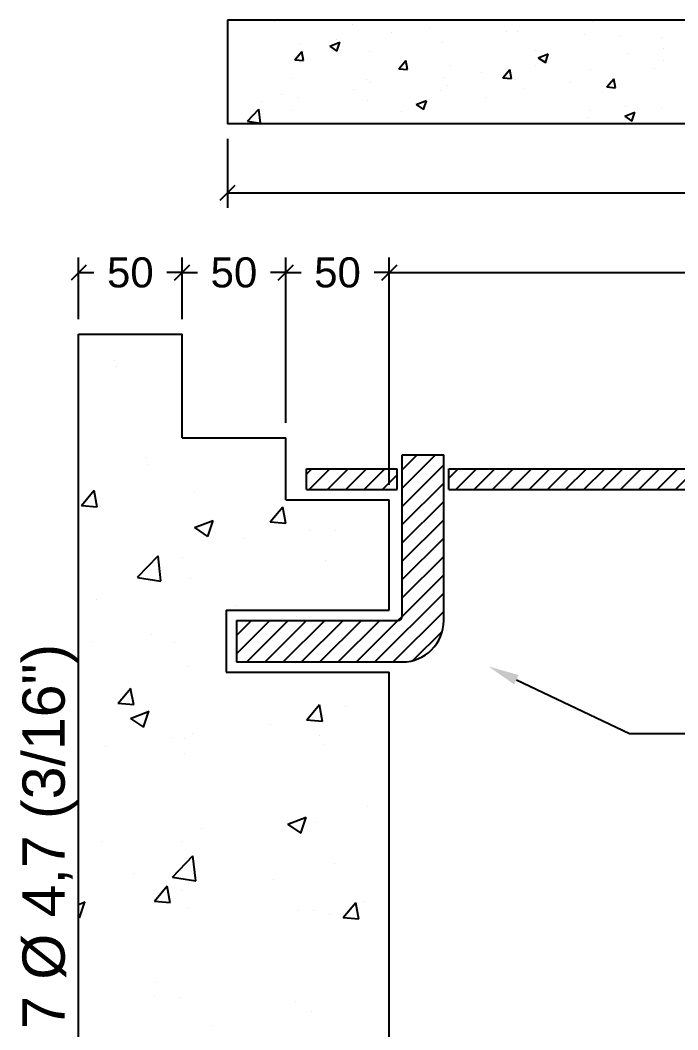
# Model space of a CAD drawing. Header units: inches. Extents: x -8.7 to 57.3, y -9.2 to 26.4.
# Drawn here: x 34.254 to 34.691, y -7.072 to -6.4 of the extents above; entities that cross this region are included whole.
import ezdxf
from ezdxf.enums import TextEntityAlignment as Align

# ---------------------------------------------------------------- set-up
doc = ezdxf.new("R2010")
doc.units = ezdxf.units.IN
doc.header["$MEASUREMENT"] = 0
for name, color, linetype in [('Alvenaria', 7, 'Continuous'), ('Cotas', 1, 'Continuous'), ('DETALHES', 6, 'Continuous')]:
    doc.layers.add(name, color=color, linetype=linetype)
doc.layers.add('TEXTO', color=7, linetype='Continuous', lineweight=20)
doc.styles.add('Arial', font='arial.ttf')
doc.dimstyles.new('RICARDO-1-10', dxfattribs={"dimtxt": 0.02, "dimasz": 0.01, "dimexe": 0.01, "dimexo": 0.01, "dimgap": 0.01, "dimtad": 0, "dimtih": 1, "dimtoh": 1, "dimdec": 0, "dimlfac": 1000, "dimzin": 0, "dimdsep": 46, "dimtxsty": 'Arial', "dimblk": 'OBLIQUE', "dimcen": 0, "dimclrt": 4, "dimadec": 0, "dimazin": 0, "dimtfac": 1, "dimtdec": 0, "dimtofl": 0, "dimtmove": 0, "dimatfit": 3, "dimldrblk": 'CLOSEDBLANK', "dimfxl": 0, "dimtolj": 1, "dimtzin": 0, "dimarcsym": 0})

# ---------------------------------------------------------------- blocks, each defined once
blk = doc.blocks.new('*X8')
at = {"color": 0}
for p, q in [((123.6388, 98.3597), (123.7992, 98.5201)), ((123.6388, 98.4481), (123.7108, 98.5201)), ((123.176, 98.4273), (123.2013, 98.4526)), ((123.1897, 98.3526), (123.2897, 98.4526)), ((123.2781, 98.3526), (123.3781, 98.4526)), ((123.3665, 98.3526), (123.4665, 98.4526)), ((123.4549, 98.3526), (123.5549, 98.4526)), ((123.6388, 98.2713), (123.8388, 98.4713)), ((123.8638, 98.4079), (123.9085, 98.4526)), ((123.8968, 98.3526), (123.9968, 98.4526)), ((123.9852, 98.3526), (124.0852, 98.4526)), ((124.0736, 98.3526), (124.1736, 98.4526)), ((124.162, 98.3526), (124.262, 98.4526)), ((124.2504, 98.3526), (124.3504, 98.4526)), ((124.3388, 98.3526), (124.4388, 98.4526)), ((124.4272, 98.3526), (124.5272, 98.4526)), ((124.5156, 98.3526), (124.6156, 98.4526)), ((124.604, 98.3526), (124.704, 98.4526)), ((124.6923, 98.3526), (124.7923, 98.4526)), ((124.7807, 98.3526), (124.8807, 98.4526)), ((124.8691, 98.3526), (124.9691, 98.4526)), ((124.9575, 98.3526), (125.0575, 98.4526)), ((123.5433, 98.3526), (123.6138, 98.4231)), ((123.6388, 98.1829), (123.8388, 98.3829)), ((123.6388, 98.0945), (123.8388, 98.2945)), ((123.6388, 98.0061), (123.8388, 98.2061)), ((123.6388, 97.9178), (123.8388, 98.1178)), ((123.6388, 97.8294), (123.8388, 98.0294)), ((123.4179, 97.5201), (123.8388, 97.941)), ((123.5063, 97.5201), (123.8388, 97.8526)), ((123.5947, 97.5201), (123.8388, 97.7642)), ((122.8388, 97.5597), (122.9992, 97.7201)), ((122.8388, 97.6481), (122.9108, 97.7201)), ((122.8876, 97.5201), (123.0876, 97.7201)), ((122.976, 97.5201), (123.176, 97.7201)), ((123.0644, 97.5201), (123.2644, 97.7201)), ((123.1528, 97.5201), (123.3528, 97.7201)), ((123.2411, 97.5201), (123.4411, 97.7201)), ((123.3295, 97.5201), (123.5295, 97.7201)), ((123.6897, 97.5267), (123.8322, 97.6692))]:
    blk.add_line(p, q, dxfattribs=at)
blk = doc.blocks.new('*X7')
at = {"color": 0}
for p, q in [((110.2723, 71.4345), (110.2723, 71.4345)), ((109.2677, 71.4303), (109.2677, 71.4303)), ((109.6414, 71.4145), (109.6414, 71.4145)), ((110.0151, 71.3987), (110.0151, 71.3987)), ((110.3887, 71.383), (110.3887, 71.383)), ((110.8001, 71.4302), (110.8001, 71.4302)), ((109.5651, 71.3414), (109.5651, 71.3414)), ((109.8302, 71.3763), (109.8302, 71.3763)), ((110.4406, 71.3809), (110.4406, 71.3809)), ((110.7624, 71.3672), (110.7624, 71.3672)), ((110.9343, 71.3578), (110.9343, 71.3578)), ((111.1361, 71.3514), (111.1361, 71.3514)), ((109.3647, 71.2456), (109.3985, 71.2858)), ((109.3899, 71.3183), (109.3899, 71.3183)), ((109.4066, 71.2419), (109.3985, 71.2857)), ((109.5332, 71.3108), (109.5822, 71.3296)), ((109.5332, 71.3108), (109.568, 71.2873)), ((109.568, 71.2873), (109.5822, 71.3296)), ((110.0771, 71.3284), (110.0771, 71.3284)), ((110.5261, 71.2877), (110.5261, 71.2877)), ((111.1459, 71.2977), (111.1459, 71.2977)), ((109.3647, 71.2456), (109.4066, 71.2419)), ((109.7235, 71.2836), (109.7235, 71.2836)), ((109.8668, 71.2017), (109.9006, 71.2419)), ((109.9087, 71.1979), (109.9006, 71.2418)), ((110.5392, 71.2548), (110.5882, 71.2736)), ((110.5392, 71.2548), (110.574, 71.2313)), ((110.574, 71.2312), (110.5882, 71.2735)), ((110.9706, 71.2746), (110.9706, 71.2746)), ((111.1451, 71.242), (111.1451, 71.242)), ((109.3641, 71.2343), (109.3641, 71.2343)), ((109.8668, 71.2017), (109.9086, 71.198)), ((110.1179, 71.2177), (110.1179, 71.2177)), ((110.3689, 71.1578), (110.4026, 71.198)), ((110.4108, 71.154), (110.4027, 71.1979)), ((110.5285, 71.2164), (110.5285, 71.2164)), ((110.7915, 71.1972), (110.7915, 71.1972)), ((111.1021, 71.2041), (111.1021, 71.2041)), ((109.3545, 71.1527), (109.3545, 71.1527)), ((109.7096, 71.1476), (109.7096, 71.1476)), ((110.0882, 71.1584), (110.0882, 71.1584)), ((110.2634, 71.1815), (110.2634, 71.1815)), ((110.3689, 71.1578), (110.4107, 71.1541)), ((110.4321, 71.1479), (110.4321, 71.1479)), ((110.871, 71.1138), (110.9047, 71.154)), ((110.9129, 71.1101), (110.9048, 71.154)), ((109.6461, 71.1002), (109.6461, 71.1002)), ((109.7282, 71.137), (109.7282, 71.137)), ((110.0686, 71.0954), (110.0686, 71.0954)), ((110.1019, 71.1212), (110.1019, 71.1212)), ((110.4756, 71.1054), (110.4756, 71.1054)), ((110.6938, 71.134), (110.6938, 71.134)), ((110.871, 71.1138), (110.9128, 71.1102)), ((109.2057, 71.0422), (109.2057, 71.0422)), ((109.3014, 71.0775), (109.3014, 71.0775)), ((109.381, 71.0653), (109.381, 71.0653)), ((109.715, 71.0506), (109.715, 71.0506)), ((109.951, 71.029), (110, 71.0478)), ((109.9859, 71.0054), (110.0001, 71.0477)), ((110.2856, 71.064), (110.2856, 71.064)), ((110.8492, 71.0896), (110.8492, 71.0896)), ((109.1368, 70.9495), (109.1913, 71.0063)), ((109.1991, 70.9397), (109.1914, 71.0062)), ((109.3556, 71.0013), (109.3556, 71.0013)), ((109.8774, 70.9939), (109.8774, 70.9939)), ((109.951, 71.029), (109.9858, 71.0055)), ((110.7865, 70.9985), (110.7865, 70.9985)), ((110.9617, 71.0216), (110.9617, 71.0216)), ((111.1366, 71.009), (111.1366, 71.009)), ((109.1368, 70.9495), (109.1991, 70.9398)), ((110.783, 70.9642), (110.783, 70.9642)), ((110.957, 70.9729), (111.006, 70.9917)), ((110.957, 70.9729), (110.9918, 70.9494)), ((110.9919, 70.9494), (111.0061, 70.9917)), ((110.3444, 70.9403), (110.3444, 70.9403))]:
    blk.add_line(p, q, dxfattribs=at)
blk = doc.blocks.new('_Oblique')
at = {"color": 0, "linetype": 'ByBlock', "lineweight": -2}
blk.add_line((-0.5, -0.5), (0.5, 0.5), dxfattribs=at)
blk = doc.blocks.new('*D20')
at = {"layer": 'Cotas', "color": 0, "lineweight": -2, "transparency": 16777216}
for p, q in [((34.29243, -6.59934), (34.29243, -6.55833)), ((34.36135, -6.59934), (34.36135, -6.55833)), ((34.29243, -6.56833), (34.3026, -6.56833)), ((34.36135, -6.56833), (34.35118, -6.56833))]:
    blk.add_line(p, q, dxfattribs=at)
at = {"layer": 'DEFPOINTS', "color": 0, "transparency": 16777216}
for p in [(34.36135, -6.56833), (34.29243, -6.60934), (34.36135, -6.60934)]:
    blk.add_point(p, dxfattribs=at)
at = {"layer": 'Cotas', "color": 0, "lineweight": -2, "transparency": 16777216, "xscale": 0.01, "yscale": 0.01, "zscale": 0.01, "rotation": 180}
blk.add_blockref('_Oblique', (34.29243, -6.56833), dxfattribs=at)
at = {"layer": 'Cotas', "color": 0, "lineweight": -2, "transparency": 16777216, "xscale": 0.01, "yscale": 0.01, "zscale": 0.01}
blk.add_blockref('_Oblique', (34.36135, -6.56833), dxfattribs=at)
at = {"layer": 'Cotas', "color": 4, "transparency": 16777216, "insert": (34.32689, -6.56833), "char_height": 0.02, "attachment_point": 5, "style": 'Arial'}
blk.add_mtext('\\A1;50', dxfattribs=at)
blk = doc.blocks.new('_ClosedBlank')
at = {"color": 0, "linetype": 'ByBlock', "lineweight": -2}
for p, q in [((-1, 0.167), (0, 0)), ((-1, 0.167), (-1, -0.167)), ((0, 0), (-1, -0.167))]:
    blk.add_line(p, q, dxfattribs=at)
blk = doc.blocks.new('*D21')
at = {"layer": 'Cotas', "color": 0, "lineweight": -2, "transparency": 16777216}
for p, q in [((34.36135, -6.59934), (34.36135, -6.55833)), ((34.43027, -6.66826), (34.43027, -6.55833)), ((34.36135, -6.56833), (34.37152, -6.56833)), ((34.43027, -6.56833), (34.4201, -6.56833))]:
    blk.add_line(p, q, dxfattribs=at)
at = {"layer": 'DEFPOINTS', "color": 0, "transparency": 16777216}
for p in [(34.43027, -6.56833), (34.36135, -6.60934), (34.43027, -6.67826)]:
    blk.add_point(p, dxfattribs=at)
at = {"layer": 'Cotas', "color": 0, "lineweight": -2, "transparency": 16777216, "xscale": 0.01, "yscale": 0.01, "zscale": 0.01, "rotation": 180}
blk.add_blockref('_Oblique', (34.36135, -6.56833), dxfattribs=at)
at = {"layer": 'Cotas', "color": 0, "lineweight": -2, "transparency": 16777216, "xscale": 0.01, "yscale": 0.01, "zscale": 0.01}
blk.add_blockref('_Oblique', (34.43027, -6.56833), dxfattribs=at)
at = {"layer": 'Cotas', "color": 4, "transparency": 16777216, "insert": (34.39581, -6.56833), "char_height": 0.02, "attachment_point": 5, "style": 'Arial'}
blk.add_mtext('\\A1;50', dxfattribs=at)
blk = doc.blocks.new('*D22')
at = {"layer": 'Cotas', "color": 0, "lineweight": -2, "transparency": 16777216}
for p, q in [((34.43027, -6.66826), (34.43027, -6.55833)), ((34.49919, -6.70961), (34.49919, -6.55833)), ((34.43027, -6.56833), (34.44044, -6.56833)), ((34.49919, -6.56833), (34.48902, -6.56833))]:
    blk.add_line(p, q, dxfattribs=at)
at = {"layer": 'DEFPOINTS', "color": 0, "transparency": 16777216}
for p in [(34.49919, -6.56833), (34.43027, -6.67826), (34.49919, -6.71961)]:
    blk.add_point(p, dxfattribs=at)
at = {"layer": 'Cotas', "color": 0, "lineweight": -2, "transparency": 16777216, "xscale": 0.01, "yscale": 0.01, "zscale": 0.01, "rotation": 180}
blk.add_blockref('_Oblique', (34.43027, -6.56833), dxfattribs=at)
at = {"layer": 'Cotas', "color": 0, "lineweight": -2, "transparency": 16777216, "xscale": 0.01, "yscale": 0.01, "zscale": 0.01}
blk.add_blockref('_Oblique', (34.49919, -6.56833), dxfattribs=at)
at = {"layer": 'Cotas', "color": 4, "transparency": 16777216, "insert": (34.46473, -6.56833), "char_height": 0.02, "attachment_point": 5, "style": 'Arial'}
blk.add_mtext('\\A1;50', dxfattribs=at)
blk = doc.blocks.new('*D23')
at = {"layer": 'Cotas', "color": 0, "lineweight": -2, "transparency": 16777216}
for p, q in [((34.49919, -6.70961), (34.49919, -6.55833)), ((35.18838, -6.70961), (35.18838, -6.55833)), ((34.49919, -6.56833), (34.81171, -6.56833)), ((35.18838, -6.56833), (34.87586, -6.56833))]:
    blk.add_line(p, q, dxfattribs=at)
at = {"layer": 'DEFPOINTS', "color": 0, "transparency": 16777216}
for p in [(35.18838, -6.56833), (34.49919, -6.71961), (35.18838, -6.71961)]:
    blk.add_point(p, dxfattribs=at)
at = {"layer": 'Cotas', "color": 0, "lineweight": -2, "transparency": 16777216, "xscale": 0.01, "yscale": 0.01, "zscale": 0.01, "rotation": 180}
blk.add_blockref('_Oblique', (34.49919, -6.56833), dxfattribs=at)
at = {"layer": 'Cotas', "color": 0, "lineweight": -2, "transparency": 16777216, "xscale": 0.01, "yscale": 0.01, "zscale": 0.01}
blk.add_blockref('_Oblique', (35.18838, -6.56833), dxfattribs=at)
at = {"layer": 'Cotas', "color": 4, "transparency": 16777216, "insert": (34.84379, -6.56833), "char_height": 0.02, "attachment_point": 5, "style": 'Arial'}
blk.add_mtext('\\A1;800', dxfattribs=at)
blk = doc.blocks.new('*D27')
at = {"layer": 'Cotas', "color": 0, "lineweight": -2, "transparency": 16777216}
for p, q in [((34.39148, -6.47923), (34.39148, -6.52528)), ((35.30121, -6.47923), (35.30121, -6.52528)), ((34.39148, -6.51528), (34.81428, -6.51528)), ((35.30121, -6.51528), (34.8784, -6.51528))]:
    blk.add_line(p, q, dxfattribs=at)
at = {"layer": 'DEFPOINTS', "color": 0, "transparency": 16777216}
for p in [(34.39148, -6.46923), (35.30121, -6.46923), (35.30121, -6.51528)]:
    blk.add_point(p, dxfattribs=at)
at = {"layer": 'Cotas', "color": 0, "lineweight": -2, "transparency": 16777216, "xscale": 0.01, "yscale": 0.01, "zscale": 0.01, "rotation": 180}
blk.add_blockref('_Oblique', (34.39148, -6.51528), dxfattribs=at)
at = {"layer": 'Cotas', "color": 0, "lineweight": -2, "transparency": 16777216, "xscale": 0.01, "yscale": 0.01, "zscale": 0.01}
blk.add_blockref('_Oblique', (35.30121, -6.51528), dxfattribs=at)
at = {"layer": 'Cotas', "color": 4, "transparency": 16777216, "insert": (34.84634, -6.51528), "char_height": 0.02, "attachment_point": 5, "style": 'Arial'}
blk.add_mtext('\\A1;990', dxfattribs=at)

msp = doc.modelspace()

# ---------------------------------------------------------------- linework, layer by layer
at = {"layer": 'Alvenaria'}
for p, q in [((34.39148, -6.40031), (34.39148, -6.46923)), ((35.30121, -6.40031), (34.39148, -6.40031)), ((35.30121, -6.46923), (34.39148, -6.46923)), ((34.29243, -6.60934), (34.36135, -6.60934)), ((34.29243, -7.60972), (34.29243, -6.60934)), ((34.36135, -6.67826), (34.36135, -6.60934)), ((34.31665, -6.62691), (34.31665, -6.62691)), ((34.31747, -6.63086), (34.31747, -6.63086)), ((34.36135, -6.67826), (34.43027, -6.67826)), ((34.43027, -6.71961), (34.43027, -6.67826)), ((34.33772, -6.69117), (34.33772, -6.69117)), ((34.50784, -6.68963), (34.53541, -6.68963)), ((34.50784, -6.79714), (34.50784, -6.68963)), ((34.53541, -6.7999), (34.53541, -6.68963)), ((34.33836, -6.69633), (34.33836, -6.69633)), ((34.44406, -6.69893), (34.50439, -6.69893)), ((34.44406, -6.71272), (34.44406, -6.69893)), ((34.50439, -6.71272), (34.50439, -6.69893)), ((34.53885, -6.71272), (34.53885, -6.69893)), ((34.53885, -6.69893), (35.14872, -6.69893)), ((34.29444, -6.7233), (34.30288, -6.71324)), ((34.30482, -6.72446), (34.30279, -6.71348)), ((34.36931, -6.71381), (34.36931, -6.71381)), ((34.44406, -6.71272), (34.50439, -6.71272)), ((34.53885, -6.71272), (35.14872, -6.71272)), ((34.43027, -6.71961), (34.49919, -6.71961)), ((34.49919, -6.793), (34.49919, -6.71961)), ((34.29434, -6.7233), (34.30481, -6.72422)), ((34.42, -6.73429), (34.42844, -6.72423)), ((34.43038, -6.73544), (34.42835, -6.72447)), ((34.36966, -6.73812), (34.38192, -6.73341)), ((34.37834, -6.74398), (34.38189, -6.7334)), ((34.36963, -6.73812), (34.37833, -6.74399)), ((34.4199, -6.73429), (34.43037, -6.7352)), ((34.44604, -6.73989), (34.44604, -6.73989)), ((34.46347, -6.7402), (34.46347, -6.7402)), ((34.40222, -6.74566), (34.40222, -6.74566)), ((34.33167, -6.77118), (34.3453, -6.75697)), ((34.34724, -6.77361), (34.34531, -6.75698)), ((34.36138, -6.75773), (34.36138, -6.75773)), ((34.45706, -6.75976), (34.45706, -6.75976)), ((34.33169, -6.77126), (34.34726, -6.77368)), ((34.36718, -6.77209), (34.36718, -6.77209)), ((34.30427, -6.78578), (34.30427, -6.78578)), ((34.39068, -6.793), (34.49919, -6.793)), ((34.39068, -6.793), (34.39068, -6.83436)), ((34.39772, -6.78973), (34.39772, -6.78973)), ((34.39757, -6.7999), (34.39757, -6.82746)), ((34.39757, -6.7999), (34.50508, -6.7999)), ((34.30123, -6.81369), (34.30123, -6.81369)), ((34.34118, -6.80929), (34.34118, -6.80929)), ((34.35617, -6.8147), (34.35617, -6.8147)), ((34.39757, -6.82746), (34.50784, -6.82746)), ((34.36505, -6.83036), (34.36505, -6.83036)), ((34.39068, -6.83436), (34.49919, -6.83436)), ((34.49919, -7.60972), (34.49919, -6.83436)), ((34.31873, -6.85498), (34.32717, -6.84492)), ((34.32911, -6.85613), (34.32708, -6.84516)), ((34.31863, -6.85497), (34.3291, -6.85589)), ((34.32707, -6.86506), (34.33933, -6.86035)), ((34.33574, -6.87092), (34.33929, -6.86034)), ((34.44429, -6.86596), (34.45273, -6.8559)), ((34.45467, -6.86712), (34.45264, -6.85614)), ((34.47018, -6.85742), (34.47018, -6.85742)), ((34.32703, -6.86506), (34.33574, -6.87093)), ((34.44419, -6.86596), (34.45465, -6.86688)), ((34.36809, -6.87495), (34.36809, -6.87495)), ((34.42024, -6.86925), (34.42024, -6.86925)), ((34.35394, -6.87798), (34.35394, -6.87798)), ((34.36289, -6.87871), (34.36289, -6.87871)), ((34.4528, -6.87631), (34.4528, -6.87631)), ((34.31012, -6.88375), (34.31012, -6.88375)), ((34.36292, -6.88864), (34.36292, -6.88864)), ((34.45634, -6.88266), (34.45634, -6.88266)), ((34.48474, -6.92374), (34.48474, -6.92374)), ((34.43152, -6.93554), (34.44023, -6.94141)), ((34.43156, -6.93554), (34.44382, -6.93083)), ((34.44023, -6.9414), (34.44378, -6.93082)), ((34.45067, -6.93459), (34.45067, -6.93459)), ((34.37419, -6.93829), (34.37419, -6.93829)), ((34.30789, -6.94702), (34.30789, -6.94702)), ((34.36079, -6.94691), (34.36079, -6.94691)), ((34.35488, -6.97068), (34.36851, -6.95647)), ((34.37045, -6.97311), (34.36852, -6.95648)), ((34.46295, -6.96187), (34.46295, -6.96187)), ((34.32881, -6.96816), (34.32881, -6.96816)), ((34.3549, -6.97076), (34.37046, -6.97317)), ((34.42225, -6.97211), (34.42225, -6.97211)), ((34.34302, -6.98665), (34.35146, -6.97659)), ((34.35339, -6.98781), (34.35137, -6.97683)), ((34.36086, -6.9794), (34.36086, -6.9794)), ((34.29243, -6.98894), (34.29673, -6.98729)), ((34.29315, -6.99786), (34.2967, -6.98728)), ((34.34292, -6.98665), (34.35338, -6.98756)), ((34.46858, -6.99763), (34.47701, -6.98758)), ((34.47895, -6.99879), (34.47693, -6.98782)), ((34.48251, -6.98701), (34.48251, -6.98701)), ((34.36572, -6.99167), (34.36572, -6.99167)), ((34.43869, -6.99278), (34.43869, -6.99278)), ((34.44855, -6.99286), (34.44855, -6.99286)), ((34.45916, -6.99562), (34.45916, -6.99562)), ((34.29243, -6.99739), (34.29315, -6.99787)), ((34.46848, -6.99763), (34.47894, -6.99855)), ((34.34377, -7.04111), (34.34377, -7.04111)), ((34.34304, -7.04991), (34.34304, -7.04991)), ((34.35983, -7.05073), (34.35983, -7.05073)), ((34.43649, -7.05385), (34.43649, -7.05385)), ((34.44713, -7.06053), (34.44713, -7.06053)), ((34.38083, -7.06926), (34.38083, -7.06926))]:
    msp.add_line(p, q, dxfattribs=at)
for centre, radius in [((34.50508, -6.79714), 0.00276), ((34.50784, -6.7999), 0.02757)]:
    msp.add_arc(centre, radius, 270, 0, dxfattribs=at)
at = {"layer": 'DETALHES', "color": 2}
for p, q in [((34.58374, -6.83932), (34.65896, -6.87504)), ((34.65896, -6.87504), (35.00873, -6.87504))]:
    msp.add_line(p, q, dxfattribs=at)
msp.add_solid([(34.58226, -6.84243), (34.58521, -6.83621), (34.56506, -6.83045)], dxfattribs=at)

# ---------------------------------------------------------------- block references
at = {"layer": 'Alvenaria', "xscale": 0.1378377191980462, "yscale": 0.1378377191980462, "zscale": 0.1378377191980462}
for name, p in [('*X7', (19.36176, -16.24694)), ('*X8', (17.46575, -20.26942))]:
    msp.add_blockref(name, p, dxfattribs=at)

# ---------------------------------------------------------------- texts
at = {"layer": 'TEXTO', "style": 'Arial'}
msp.add_text('7 %%C 4,7 (3/16")', height=0.0281189, rotation=90, dxfattribs=at).set_placement((34.27265, -6.94362), align=Align.MIDDLE)

# ---------------------------------------------------------------- dimensions: what is measured, and where the dimension line sits
at = {"layer": 'Cotas'}
for base, p1, p2, text, picture, middle in [((35.30121, -6.51528), (34.39148, -6.46923), (35.30121, -6.46923), '990', '*D27', (34.84634, -6.51528)), ((34.36135, -6.56833), (34.29243, -6.60934), (34.36135, -6.60934), '50', '*D20', (34.32689, -6.56833))]:
    dim = msp.add_linear_dim(base=base, p1=p1, p2=p2, text=text, dimstyle='RICARDO-1-10', dxfattribs=at)
    dim.commit()
    dim.dimension.update_dxf_attribs({"geometry": picture, "text_midpoint": middle})
for base, p1, p2, text, picture, middle in [((34.43027, -6.56833), (34.36135, -6.60934), (34.43027, -6.67826), '50', '*D21', (34.39581, -6.56833)), ((34.49919, -6.56833), (34.43027, -6.67826), (34.49919, -6.71961), '50', '*D22', (34.46473, -6.56833)), ((35.18838, -6.56833), (34.49919, -6.71961), (35.18838, -6.71961), '800', '*D23', (34.84379, -6.56833))]:
    dim = msp.add_linear_dim(base=base, p1=p1, p2=p2, text=text, dimstyle='RICARDO-1-10', override={"dimtmove": 1}, dxfattribs=at)
    dim.commit()
    dim.dimension.update_dxf_attribs({"geometry": picture, "text_midpoint": middle})

doc.saveas('drawing.dxf')
